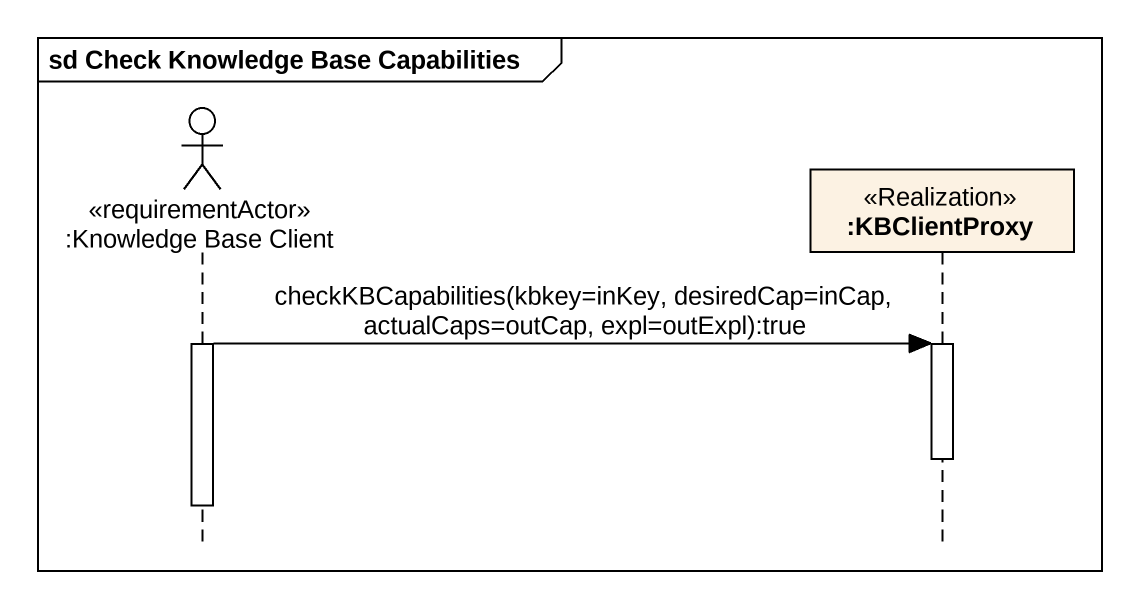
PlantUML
@startuml
mainframe sd Check Knowledge Base Capabilities
hide footbox
actor ":Knowledge Base Client" as Knowledge_Base_Client <<requirementActor>>
participant ":KBClientProxy" as KBClientProxy <<Realization>>

activate Knowledge_Base_Client
Knowledge_Base_Client -> KBClientProxy : checkKBCapabilities(kbkey=inKey, desiredCap=inCap, actualCaps=outCap, expl=outExpl):true
activate KBClientProxy
deactivate KBClientProxy
deactivate Knowledge_Base_Client
@enduml
